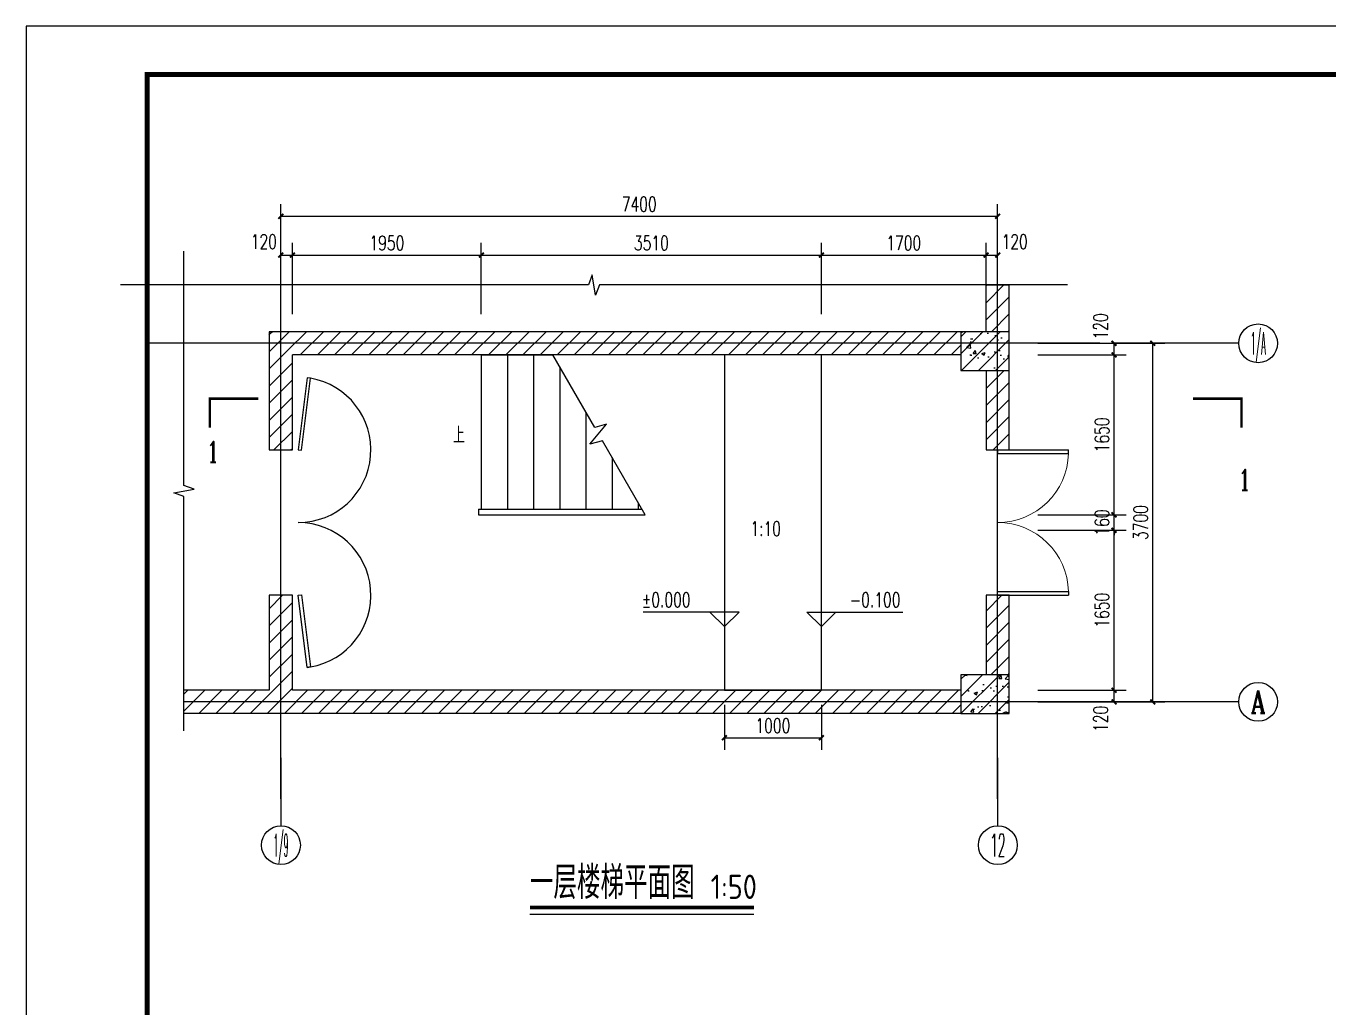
# Model space of a CAD drawing. Extents: x -522490 to 417652, y 450811 to 1108047.
# Drawn here: x 343352 to 356802, y 485198 to 495331 of the extents above; entities that cross this region are included whole.
import ezdxf
from ezdxf.enums import TextEntityAlignment as Align

# ---------------------------------------------------------------- set-up
doc = ezdxf.new("R2010")
doc.units = 0
doc.header["$LTSCALE"] = 1000
doc.header["$MEASUREMENT"] = 0
for name, color, linetype in [('AXIS', 3, 'Continuous'), ('AXIS_TEXT', 7, 'Continuous'), ('COLUMN', 9, 'Continuous'), ('DIM_ELEV', 3, 'Continuous'), ('DIM_SYMB', 3, 'Continuous'), ('DOTE', 1, 'Continuous'), ('PUB_DIM', 3, 'Continuous'), ('PUB_HATCH', 8, 'Continuous'), ('PUB_TEXT', 7, 'Continuous'), ('PUB_TITLE', 4, 'Continuous'), ('STAIR', 2, 'Continuous'), ('WALL', 9, 'Continuous'), ('WINDOW', 4, 'Continuous')]:
    doc.layers.add(name, color=color, linetype=linetype)
doc.styles.add('_TCH_AXIS', font='COMPLEX', dxfattribs={"bigfont": 'GBCBIG'})
doc.styles.add('_TCH_DIM', font='SIMPLEX', dxfattribs={"bigfont": 'GBCBIG'})
doc.styles.add('_TCH_DIM_T3', font='SIMPLEX', dxfattribs={"width": 0.705882, "bigfont": 'GBCBIG'})
doc.styles.add('_TCH_LABEL', font='COMPLEX', dxfattribs={"bigfont": 'GBCBIG'})
doc.styles.get("Standard").update_dxf_attribs({"font": 'gbenor.shx', "bigfont": 'gbcbig.shx'})
doc.dimstyles.new('_TCH_ARCH&&50', dxfattribs={"dimtxt": 148.75, "dimasz": 50, "dimexe": 125, "dimexo": 150, "dimgap": 50, "dimtad": 1, "dimdec": 0, "dimzin": 0, "dimdsep": 46, "dimtxsty": '_TCH_DIM_T3', "dimblk": 'ARCHTICK', "dimcen": 0.09, "dimclrt": 7, "dimazin": 2, "dimtfac": 1, "dimtdec": 0, "dimtix": 1, "dimtmove": 2, "dimatfit": 3, "dimfxl": 0, "dimtolj": 1, "dimtzin": 0, "dimarcsym": 0})
pattern_1 = [(45, (0, 89.76), (-88.388383, 88.388383), [])]
pattern_2 = [(45, (0, 0), (-88.388348, 88.388348), []), (50, (0, 0), (358.63009, -31.37607), [37.5, -412.5]), (355, (0, 0), (-69.37567, 376.09607), [30, -330]), (100.4514, (29.9, -2.6), (289.2547, 344.71977), [31.8701, -350.57106]), (46.1842, (0, 100), (533.62052, -82.7595), [56.25, -618.75]), (96.6356, (44.47, 93.1), (467.33135, 487.05894), [47.80514, -525.8565]), (351.1842, (0, 100), (467.33097, 487.0593), [45, -495]), (21, (50, 75), (298.45353, -201.30945), [37.5, -412.5]), (326, (50, 75), (121.65767, 362.57502), [30, -330]), (71.4514, (74.87, 58.22), (420.11131, 161.26525), [31.8701, -350.57106]), (37.5, (0, 0), (6.079928, 166.446927), [0, -326, 0, -335, 0, -331.25]), (7.5, (0, 0), (131.53477, 197.205856), [0, -191, 0, -318.5, 0, -126.25]), (327.5, (-111.5, 0), (266.911218, -11.277436), [0, -125, 0, -390, 0, -517.5]), (317.5, (-161.5, 0), (291.593085, 50.05249), [0, -162.5, 0, -259, 0, -367.5])]

# ---------------------------------------------------------------- blocks, each defined once
blk = doc.blocks.new('_ArchTick')
at = {"color": 0, "linetype": 'ByBlock', "const_width": 0.4}
blk.add_lwpolyline([(-0.5, -0.5), (0.5, 0.5)], dxfattribs=at)
blk = doc.blocks.new('*D119')
at = {"layer": 'Defpoints', "color": 0}
for p in [(350562, 488477), (351562, 488477), (351562, 487987)]:
    blk.add_point(p, dxfattribs=at)
at = {"layer": 'PUB_DIM', "color": 0, "lineweight": -2}
for p, q in [((350562, 488327), (350562, 487862)), ((351562, 488327), (351562, 487862)), ((350562, 487987), (351562, 487987))]:
    blk.add_line(p, q, dxfattribs=at)
at = {"layer": 'PUB_DIM', "color": 0, "lineweight": -2, "xscale": 50, "yscale": 50, "zscale": 50, "rotation": 180}
blk.add_blockref('_ArchTick', (350562, 487987), dxfattribs=at)
at = {"layer": 'PUB_DIM', "color": 0, "lineweight": -2, "xscale": 50, "yscale": 50, "zscale": 50}
blk.add_blockref('_ArchTick', (351562, 487987), dxfattribs=at)
at = {"layer": 'PUB_DIM', "color": 7, "insert": (351062, 488111), "char_height": 148.8, "attachment_point": 5, "style": '_TCH_DIM_T3'}
blk.add_mtext('\\A1;1000', dxfattribs=at)
blk = doc.blocks.new('*D177')
at = {"layer": 'Defpoints', "color": 0}
for p in [(346102, 492968), (345982, 492207), (346102, 492207)]:
    blk.add_point(p, dxfattribs=at)
at = {"layer": 'PUB_DIM', "color": 0, "lineweight": -2}
for p, q in [((345982, 492357), (345982, 493093)), ((346102, 492357), (346102, 493093)), ((345982, 492968), (346102, 492968))]:
    blk.add_line(p, q, dxfattribs=at)
at = {"layer": 'PUB_DIM', "color": 0, "lineweight": -2, "xscale": 50, "yscale": 50, "zscale": 50, "rotation": 180}
blk.add_blockref('_ArchTick', (345982, 492968), dxfattribs=at)
at = {"layer": 'PUB_DIM', "color": 0, "lineweight": -2, "xscale": 50, "yscale": 50, "zscale": 50}
blk.add_blockref('_ArchTick', (346102, 492968), dxfattribs=at)
at = {"layer": 'PUB_DIM', "color": 7, "insert": (345807, 493106), "char_height": 148.8, "attachment_point": 5, "style": '_TCH_DIM_T3'}
blk.add_mtext('\\A1;120', dxfattribs=at)
blk = doc.blocks.new('*D178')
at = {"layer": 'Defpoints', "color": 0}
for p in [(348052, 492968), (346102, 492207), (348052, 492207)]:
    blk.add_point(p, dxfattribs=at)
at = {"layer": 'PUB_DIM', "color": 0, "lineweight": -2}
for p, q in [((346102, 492357), (346102, 493093)), ((348052, 492357), (348052, 493093)), ((346102, 492968), (348052, 492968))]:
    blk.add_line(p, q, dxfattribs=at)
at = {"layer": 'PUB_DIM', "color": 0, "lineweight": -2, "xscale": 50, "yscale": 50, "zscale": 50, "rotation": 180}
blk.add_blockref('_ArchTick', (346102, 492968), dxfattribs=at)
at = {"layer": 'PUB_DIM', "color": 0, "lineweight": -2, "xscale": 50, "yscale": 50, "zscale": 50}
blk.add_blockref('_ArchTick', (348052, 492968), dxfattribs=at)
at = {"layer": 'PUB_DIM', "color": 7, "insert": (347077, 493093), "char_height": 148.8, "attachment_point": 5, "style": '_TCH_DIM_T3'}
blk.add_mtext('\\A1;1950', dxfattribs=at)
blk = doc.blocks.new('*D179')
at = {"layer": 'Defpoints', "color": 0}
for p in [(351562, 492968), (348052, 492207), (351562, 492207)]:
    blk.add_point(p, dxfattribs=at)
at = {"layer": 'PUB_DIM', "color": 0, "lineweight": -2}
for p, q in [((348052, 492357), (348052, 493093)), ((351562, 492357), (351562, 493093)), ((348052, 492968), (351562, 492968))]:
    blk.add_line(p, q, dxfattribs=at)
at = {"layer": 'PUB_DIM', "color": 0, "lineweight": -2, "xscale": 50, "yscale": 50, "zscale": 50, "rotation": 180}
blk.add_blockref('_ArchTick', (348052, 492968), dxfattribs=at)
at = {"layer": 'PUB_DIM', "color": 0, "lineweight": -2, "xscale": 50, "yscale": 50, "zscale": 50}
blk.add_blockref('_ArchTick', (351562, 492968), dxfattribs=at)
at = {"layer": 'PUB_DIM', "color": 7, "insert": (349807, 493093), "char_height": 148.8, "attachment_point": 5, "style": '_TCH_DIM_T3'}
blk.add_mtext('\\A1;3510', dxfattribs=at)
blk = doc.blocks.new('*D180')
at = {"layer": 'Defpoints', "color": 0}
for p in [(353262, 492968), (351562, 492207), (353262, 492207)]:
    blk.add_point(p, dxfattribs=at)
at = {"layer": 'PUB_DIM', "color": 0, "lineweight": -2}
for p, q in [((351562, 492357), (351562, 493093)), ((353262, 492357), (353262, 493093)), ((351562, 492968), (353262, 492968))]:
    blk.add_line(p, q, dxfattribs=at)
at = {"layer": 'PUB_DIM', "color": 0, "lineweight": -2, "xscale": 50, "yscale": 50, "zscale": 50, "rotation": 180}
blk.add_blockref('_ArchTick', (351562, 492968), dxfattribs=at)
at = {"layer": 'PUB_DIM', "color": 0, "lineweight": -2, "xscale": 50, "yscale": 50, "zscale": 50}
blk.add_blockref('_ArchTick', (353262, 492968), dxfattribs=at)
at = {"layer": 'PUB_DIM', "color": 7, "insert": (352412, 493093), "char_height": 148.8, "attachment_point": 5, "style": '_TCH_DIM_T3'}
blk.add_mtext('\\A1;1700', dxfattribs=at)
blk = doc.blocks.new('*D181')
at = {"layer": 'Defpoints', "color": 0}
for p in [(353382, 492968), (353262, 492207), (353382, 492207)]:
    blk.add_point(p, dxfattribs=at)
at = {"layer": 'PUB_DIM', "color": 0, "lineweight": -2}
for p, q in [((353262, 492357), (353262, 493093)), ((353382, 492357), (353382, 493093)), ((353262, 492968), (353382, 492968))]:
    blk.add_line(p, q, dxfattribs=at)
at = {"layer": 'PUB_DIM', "color": 0, "lineweight": -2, "xscale": 50, "yscale": 50, "zscale": 50, "rotation": 180}
blk.add_blockref('_ArchTick', (353262, 492968), dxfattribs=at)
at = {"layer": 'PUB_DIM', "color": 0, "lineweight": -2, "xscale": 50, "yscale": 50, "zscale": 50}
blk.add_blockref('_ArchTick', (353382, 492968), dxfattribs=at)
at = {"layer": 'PUB_DIM', "color": 7, "insert": (353557, 493106), "char_height": 148.8, "attachment_point": 5, "style": '_TCH_DIM_T3'}
blk.add_mtext('\\A1;120', dxfattribs=at)
blk = doc.blocks.new('*D182')
at = {"layer": 'Defpoints', "color": 0}
for p in [(353382, 493368), (345982, 492057), (353382, 492057)]:
    blk.add_point(p, dxfattribs=at)
at = {"layer": 'PUB_DIM', "color": 0, "lineweight": -2}
for p, q in [((345982, 492207), (345982, 493493)), ((353382, 492207), (353382, 493493)), ((345982, 493368), (353382, 493368))]:
    blk.add_line(p, q, dxfattribs=at)
at = {"layer": 'PUB_DIM', "color": 0, "lineweight": -2, "xscale": 50, "yscale": 50, "zscale": 50, "rotation": 180}
blk.add_blockref('_ArchTick', (345982, 493368), dxfattribs=at)
at = {"layer": 'PUB_DIM', "color": 0, "lineweight": -2, "xscale": 50, "yscale": 50, "zscale": 50}
blk.add_blockref('_ArchTick', (353382, 493368), dxfattribs=at)
at = {"layer": 'PUB_DIM', "color": 7, "insert": (349682, 493493), "char_height": 148.8, "attachment_point": 5, "style": '_TCH_DIM_T3'}
blk.add_mtext('\\A1;7400', dxfattribs=at)
blk = doc.blocks.new('*D183')
at = {"layer": 'Defpoints', "color": 0}
for p in [(353648, 488477), (354583, 488477), (353648, 488357)]:
    blk.add_point(p, dxfattribs=at)
at = {"layer": 'PUB_DIM', "color": 0, "lineweight": -2}
for p, q in [((353798, 488477), (354708, 488477)), ((354583, 488357), (354583, 488477)), ((353798, 488357), (354708, 488357))]:
    blk.add_line(p, q, dxfattribs=at)
at = {"layer": 'PUB_DIM', "color": 0, "lineweight": -2, "xscale": 50, "yscale": 50, "zscale": 50}
for p, rotation in [((354583, 488477), 90), ((354583, 488357), 270)]:
    blk.add_blockref('_ArchTick', p, dxfattribs=dict(at, rotation=rotation))
at = {"layer": 'PUB_DIM', "color": 7, "insert": (354445, 488182), "char_height": 148.8, "attachment_point": 5, "rotation": 90, "style": '_TCH_DIM_T3'}
blk.add_mtext('\\A1;120', dxfattribs=at)
blk = doc.blocks.new('*D184')
at = {"layer": 'Defpoints', "color": 0}
for p in [(353648, 490127), (354583, 490127), (353648, 488477)]:
    blk.add_point(p, dxfattribs=at)
at = {"layer": 'PUB_DIM', "color": 0, "lineweight": -2}
for p, q in [((353798, 490127), (354708, 490127)), ((354583, 488477), (354583, 490127)), ((353798, 488477), (354708, 488477))]:
    blk.add_line(p, q, dxfattribs=at)
at = {"layer": 'PUB_DIM', "color": 0, "lineweight": -2, "xscale": 50, "yscale": 50, "zscale": 50}
for p, rotation in [((354583, 490127), 90), ((354583, 488477), 270)]:
    blk.add_blockref('_ArchTick', p, dxfattribs=dict(at, rotation=rotation))
at = {"layer": 'PUB_DIM', "color": 7, "insert": (354458, 489302), "char_height": 148.8, "attachment_point": 5, "rotation": 90, "style": '_TCH_DIM_T3'}
blk.add_mtext('\\A1;1650', dxfattribs=at)
blk = doc.blocks.new('*D185')
at = {"layer": 'Defpoints', "color": 0}
for p in [(353648, 490287), (354583, 490287), (353648, 490127)]:
    blk.add_point(p, dxfattribs=at)
at = {"layer": 'PUB_DIM', "color": 0, "lineweight": -2}
for p, q in [((353798, 490287), (354708, 490287)), ((354583, 490287), (354583, 490337)), ((354583, 490127), (354583, 490287)), ((353798, 490127), (354708, 490127)), ((354583, 490127), (354583, 490077))]:
    blk.add_line(p, q, dxfattribs=at)
at = {"layer": 'PUB_DIM', "color": 0, "lineweight": -2, "xscale": 50, "yscale": 50, "zscale": 50}
for p, rotation in [((354583, 490287), 270), ((354583, 490127), 90)]:
    blk.add_blockref('_ArchTick', p, dxfattribs=dict(at, rotation=rotation))
at = {"layer": 'PUB_DIM', "color": 7, "insert": (354458, 490207), "char_height": 148.8, "attachment_point": 5, "rotation": 90, "style": '_TCH_DIM_T3'}
blk.add_mtext('\\A1;160', dxfattribs=at)
blk = doc.blocks.new('*D186')
at = {"layer": 'Defpoints', "color": 0}
for p in [(353648, 491937), (354583, 491937), (353648, 490287)]:
    blk.add_point(p, dxfattribs=at)
at = {"layer": 'PUB_DIM', "color": 0, "lineweight": -2}
for p, q in [((353798, 491937), (354708, 491937)), ((354583, 490287), (354583, 491937)), ((353798, 490287), (354708, 490287))]:
    blk.add_line(p, q, dxfattribs=at)
at = {"layer": 'PUB_DIM', "color": 0, "lineweight": -2, "xscale": 50, "yscale": 50, "zscale": 50}
for p, rotation in [((354583, 491937), 90), ((354583, 490287), 270)]:
    blk.add_blockref('_ArchTick', p, dxfattribs=dict(at, rotation=rotation))
at = {"layer": 'PUB_DIM', "color": 7, "insert": (354458, 491112), "char_height": 148.8, "attachment_point": 5, "rotation": 90, "style": '_TCH_DIM_T3'}
blk.add_mtext('\\A1;1650', dxfattribs=at)
blk = doc.blocks.new('*D187')
at = {"layer": 'Defpoints', "color": 0}
for p in [(353648, 492057), (354583, 492057), (353648, 491937)]:
    blk.add_point(p, dxfattribs=at)
at = {"layer": 'PUB_DIM', "color": 0, "lineweight": -2}
for p, q in [((353798, 492057), (354708, 492057)), ((354583, 491937), (354583, 492057)), ((353798, 491937), (354708, 491937))]:
    blk.add_line(p, q, dxfattribs=at)
at = {"layer": 'PUB_DIM', "color": 0, "lineweight": -2, "xscale": 50, "yscale": 50, "zscale": 50}
for p, rotation in [((354583, 492057), 90), ((354583, 491937), 270)]:
    blk.add_blockref('_ArchTick', p, dxfattribs=dict(at, rotation=rotation))
at = {"layer": 'PUB_DIM', "color": 7, "insert": (354445, 492232), "char_height": 148.8, "attachment_point": 5, "rotation": 90, "style": '_TCH_DIM_T3'}
blk.add_mtext('\\A1;120', dxfattribs=at)
blk = doc.blocks.new('*D188')
at = {"layer": 'Defpoints', "color": 0}
for p in [(354048, 492057), (354983, 492057), (354048, 488357)]:
    blk.add_point(p, dxfattribs=at)
at = {"layer": 'PUB_DIM', "color": 0, "lineweight": -2}
for p, q in [((354198, 492057), (355108, 492057)), ((354983, 488357), (354983, 492057)), ((354198, 488357), (355108, 488357))]:
    blk.add_line(p, q, dxfattribs=at)
at = {"layer": 'PUB_DIM', "color": 0, "lineweight": -2, "xscale": 50, "yscale": 50, "zscale": 50}
for p, rotation in [((354983, 492057), 90), ((354983, 488357), 270)]:
    blk.add_blockref('_ArchTick', p, dxfattribs=dict(at, rotation=rotation))
at = {"layer": 'PUB_DIM', "color": 7, "insert": (354858, 490207), "char_height": 148.8, "attachment_point": 5, "rotation": 90, "style": '_TCH_DIM_T3'}
blk.add_mtext('\\A1;3700', dxfattribs=at)
blk = doc.blocks.new('$DorLib2D$00000021')
for p, q in [((-0.993, 0.2034), (-0.9962, 0.1813)), ((-0.9962, 0.1813), (-0.5, 0.12)), ((-0.4973, 0.1422), (-0.993, 0.2034)), ((0.4973, 0.1422), (0.993, 0.2034)), ((0.9962, 0.1813), (0.5, 0.12)), ((0.993, 0.2034), (0.9962, 0.1813)), ((-0.5, 0.12), (-0.4973, 0.1422)), ((0.5, 0.12), (0.4973, 0.1422))]:
    blk.add_line(p, q)
blk.add_lwpolyline([(0.9962, 0.1813), (0.9935, 0.2034), (0.993, 0.2034)])
for centre, start, end in [((-0.5, 0.12), 0, 170.39976), ((0.5, 0.12), 9.60024, 180)]:
    blk.add_arc(centre, 0.5, start, end)
blk = doc.blocks.new('$DorLib2D$00000002')
for p, q in [((-0.5, 0), (-0.5, 0.4875)), ((-0.475, 0.4875), (-0.5, 0.4875)), ((-0.475, 0), (-0.475, 0.4875)), ((0.475, 0), (0.475, 0.4875)), ((0.475, 0.4875), (0.5, 0.4875)), ((0.5, 0), (0.5, 0.4875)), ((-0.5, 0), (-0.475, 0)), ((0.5, 0), (0.475, 0))]:
    blk.add_line(p, q)
at = {"lineweight": 13}
for centre, start, end in [((-0.4875, 0), 0, 88.53072), ((0.4875, 0), 91.46928, 180)]:
    blk.add_arc(centre, 0.4875, start, end, dxfattribs=at)

msp = doc.modelspace()

# ---------------------------------------------------------------- hatches: boundary and pattern name
at = {"layer": 'PUB_HATCH'}
h = msp.add_hatch(dxfattribs=at)
h.set_pattern_fill('普通砖', color=256, scale=50, style=0)
h.set_pattern_definition(pattern_1)
h.paths.add_polyline_path([(353261.9, 492177), (353501.9, 492177), (353501.9, 492660.2), (353261.9, 492660.2)])
h = msp.add_hatch(dxfattribs=at)
h.set_pattern_fill('普通砖', color=256, scale=50, style=0)
h.set_pattern_definition(pattern_1)
h.paths.add_polyline_path([(353001.9, 491937), (353001.9, 492177), (345861.9, 492177), (346101.9, 491937)])
h = msp.add_hatch(dxfattribs=at)
h.set_pattern_fill('普通砖', color=256, scale=50, style=0)
h.set_pattern_definition(pattern_1)
h.paths.add_polyline_path([(345861.9, 492177), (345861.9, 490957), (346101.9, 490957), (346101.9, 491937)])
h = msp.add_hatch(dxfattribs=at)
h.set_pattern_fill('钢筋混凝土', color=256, scale=50, style=0)
h.set_pattern_definition(pattern_2)
h.paths.add_polyline_path([(353001.9, 491777), (353501.9, 491777), (353501.9, 492177), (353001.9, 492177)])
h = msp.add_hatch(dxfattribs=at)
h.set_pattern_fill('普通砖', color=256, scale=50, style=0)
h.set_pattern_definition(pattern_1)
h.paths.add_polyline_path([(353501.9, 491777), (353261.9, 491777), (353261.9, 490957), (353501.9, 490957)])
h = msp.add_hatch(dxfattribs=at)
h.set_pattern_fill('普通砖', color=256, scale=50, style=0)
h.set_pattern_definition(pattern_1)
h.paths.add_polyline_path([(346101.9, 488477), (346101.9, 489457), (345861.9, 489457), (345861.9, 488477), (345981.9, 488397)])
h = msp.add_hatch(dxfattribs=at)
h.set_pattern_fill('普通砖', color=256, scale=50, style=0)
h.set_pattern_definition(pattern_1)
h.paths.add_polyline_path([(353261.9, 488637), (353501.9, 488637), (353501.9, 489457), (353261.9, 489457)])
h = msp.add_hatch(dxfattribs=at)
h.set_pattern_fill('钢筋混凝土', color=256, scale=50, style=0)
h.set_pattern_definition(pattern_2)
h.paths.add_polyline_path([(353001.9, 488237), (353501.9, 488237), (353501.9, 488637), (353001.9, 488637)])
h = msp.add_hatch(dxfattribs=at)
h.set_pattern_fill('普通砖', color=256, scale=50, style=0)
h.set_pattern_definition(pattern_1)
h.paths.add_polyline_path([(345981.9, 488397), (345861.9, 488477), (344981.9, 488477), (344981.9, 488237), (345981.9, 488237)])
h = msp.add_hatch(dxfattribs=at)
h.set_pattern_fill('普通砖', color=256, scale=50, style=0)
h.set_pattern_definition(pattern_1)
h.paths.add_polyline_path([(353001.9, 488237), (353001.9, 488477), (346101.9, 488477), (345981.9, 488397), (345981.9, 488237)])

# ---------------------------------------------------------------- linework, layer by layer
msp.add_lwpolyline([(350561.9, 488477), (351561.9, 488477), (351561.9, 491937), (350561.9, 491937)], close=True)
at = {"layer": 'AXIS'}
for p, q in [((355870.8, 492057), (354582.6, 492057)), ((355870.8, 488357), (354582.6, 488357)), ((345981.9, 487778), (345981.9, 487078)), ((353381.9, 487778), (353381.9, 487078))]:
    msp.add_line(p, q, dxfattribs=at)
for centre in [(356070.8, 492057), (356070.8, 488357), (345983.9, 486878), (353383.9, 486878)]:
    msp.add_circle(centre, 200, dxfattribs=at)
at = {"layer": 'COLUMN', "color": 5}
for p, q in [((353501.9, 492177), (353001.9, 492177)), ((353001.9, 492177), (353001.9, 491777)), ((353501.9, 491777), (353501.9, 492177)), ((353001.9, 491777), (353501.9, 491777)), ((353501.9, 488637), (353001.9, 488637)), ((353001.9, 488637), (353001.9, 488237)), ((353501.9, 488237), (353501.9, 488637)), ((353001.9, 488237), (353501.9, 488237))]:
    msp.add_line(p, q, dxfattribs=at)
at = {"layer": 'DIM_ELEV'}
for p, q in [((350711.9, 489282.9), (349722.4, 489282.9)), ((350561.9, 489132.9), (350411.9, 489282.9)), ((350561.9, 489132.9), (350711.9, 489282.9)), ((351561.9, 489132.9), (351411.9, 489282.9)), ((351411.9, 489282.9), (352401.4, 489282.9)), ((351561.9, 489132.9), (351711.9, 489282.9))]:
    msp.add_line(p, q, dxfattribs=at)
at = {"layer": 'DIM_SYMB'}
for points in [[(344981.9, 488057), (344981.9, 490476.9), (344876.9, 490515.1), (345086.9, 490552.1), (344981.9, 490589.4), (344981.9, 493009.2)], [(354101.9, 492660.2), (349270.5, 492660.2), (349232.3, 492555.2), (349195.2, 492765.2), (349158, 492660.2), (344326.6, 492660.2)], [(348552.8, 486164.5), (350865.8, 486164.5)]]:
    msp.add_lwpolyline(points, dxfattribs=at)
for points, const_width in [([(345248.8, 491186), (345248.8, 491486), (345748.8, 491486)], 25), ([(355398.4, 491486), (355898.4, 491486), (355898.4, 491186)], 25), ([(348552.8, 486234.5), (350865.8, 486234.5)], 35)]:
    msp.add_lwpolyline(points, dxfattribs=dict(at, const_width=const_width))
for points in [[(347916.9, 491112, 0, 0, 0), (348981.9, 491112, 40, 0, 0), (349131.9, 491112, 0, 0, 0)], [(350517.5, 490017.5, 0, 0, 0), (351297.8, 490017.5, 40, 0, 0), (351447.8, 490017.5, 0, 0, 0)]]:
    msp.add_lwpolyline(points, format="xyseb", dxfattribs=at)
at = {"layer": 'DOTE'}
for p, q in [((345981.9, 487357), (345981.9, 493057)), ((353381.9, 487357), (353381.9, 493057)), ((354436.6, 492057), (344602.5, 492057)), ((354789.3, 488357), (344981.9, 488357))]:
    msp.add_line(p, q, dxfattribs=at)
at = {"layer": 'PUB_TITLE'}
msp.add_lwpolyline([(343352.5, 474331.1), (387902.5, 474331.1), (387902.5, 495331.1), (343352.5, 495331.1)], close=True, dxfattribs=at)
at = {"layer": 'PUB_TITLE', "const_width": 50}
msp.add_lwpolyline([(344602.5, 474831.1), (387402.5, 474831.1), (387402.5, 494831.1), (344602.5, 494831.1)], close=True, dxfattribs=at)
at = {"layer": 'STAIR'}
for p, q in [((348051.9, 491937), (348790.6, 491937)), ((348051.9, 491937), (348051.9, 490347)), ((348321.9, 491937), (348321.9, 490347)), ((348591.9, 491937), (348591.9, 490347)), ((349222, 491189.8), (348790.6, 491937)), ((348861.9, 491813.5), (348861.9, 490347)), ((349131.9, 491345.9), (349131.9, 490347)), ((349171.4, 491016.6), (349344.3, 491222.6)), ((349344.3, 491222.6), (349222, 491189.8)), ((349301.8, 491051.5), (349171.4, 491016.6)), ((349743.2, 490287), (349301.8, 491051.5)), ((349401.9, 490878.2), (349401.9, 490347)), ((349671.9, 490410.6), (349671.9, 490347)), ((348021.9, 490347), (349708.6, 490347)), ((348021.9, 490347), (348021.9, 490287)), ((348021.9, 490287), (349743.2, 490287)), ((348051.9, 490287), (349743.2, 490287))]:
    msp.add_line(p, q, dxfattribs=at)
at = {"layer": 'WALL', "color": 5}
for p, q in [((353261.9, 492177), (353261.9, 492660.2)), ((353261.9, 492660.2), (353501.9, 492660.2)), ((353501.9, 492177), (353501.9, 492660.2)), ((353001.9, 492177), (345861.9, 492177)), ((345861.9, 492177), (345861.9, 490957)), ((353001.9, 491937), (346101.9, 491937)), ((346101.9, 490957), (346101.9, 491937)), ((353261.9, 491777), (353261.9, 490957)), ((353501.9, 490957), (353501.9, 491777)), ((345861.9, 490957), (346101.9, 490957)), ((353261.9, 490957), (353501.9, 490957)), ((346101.9, 489457), (345861.9, 489457)), ((345861.9, 489457), (345861.9, 488477)), ((346101.9, 488477), (346101.9, 489457)), ((353501.9, 489457), (353261.9, 489457)), ((353261.9, 489457), (353261.9, 488637)), ((353501.9, 488637), (353501.9, 489457)), ((345861.9, 488477), (344981.9, 488477)), ((344981.9, 488237), (344981.9, 488477)), ((353001.9, 488477), (346101.9, 488477)), ((345981.9, 488237), (344981.9, 488237)), ((353001.9, 488237), (345981.9, 488237))]:
    msp.add_line(p, q, dxfattribs=at)

# ---------------------------------------------------------------- block references
at = {"layer": 'WINDOW', "xscale": 1500, "zscale": 1500}
for name, p, yscale, rotation in [('$DorLib2D$00000021', (345981.9, 490207), 1500, 270), ('$DorLib2D$00000002', (353381.9, 490207), -1500, 90)]:
    msp.add_blockref(name, p, dxfattribs=dict(at, yscale=yscale, rotation=rotation))

# ---------------------------------------------------------------- texts
at = {"layer": 'AXIS_TEXT', "style": '_TCH_AXIS'}
for s, height, width, p, p2 in [('1/A', 232.97, 0.254545, (355993.1, 491940.6), (356148.5, 491940.6)), ('A', 233, 0.777778, (355993.1, 488240.6), (356148.5, 488240.6)), ('1/9', 232.97, 0.27451, (345906.2, 486761.5), (346061.5, 486761.5)), ('12', 232.97, 0.482759, (353306.2, 486761.5), (353461.5, 486761.5))]:
    msp.add_text(s, height=height, dxfattribs=dict(at, width=width)).set_placement(p, p2, align=Align.FIT)
at = {"layer": 'PUB_TEXT', "style": '_TCH_DIM'}
msp.add_text('上', height=168.8, dxfattribs=at).set_placement((347760.2, 491024.5))
at = {"layer": 'PUB_TEXT', "width": 0.705882}
for s, height, style, p in [('1', 212.5, '_TCH_LABEL', (345216.7, 490829.7)), ('1', 212.5, '_TCH_LABEL', (355866.2, 490542.8)), ('1:10', 148.75, '_TCH_DIM', (350830.1, 490070)), ('%%P0.000', 148.75, '_TCH_DIM', (349707.4, 489335.4)), ('-0.100', 148.75, '_TCH_DIM', (351856.4, 489335.4))]:
    msp.add_text(s, height=height, dxfattribs=dict(at, style=style)).set_placement(p)
at = {"layer": 'PUB_TEXT'}
for s, height, p in [('一层楼梯平面图', 337.59, (348552.8, 486323.1)), ('1:50', 250, (350419.8, 486323.1))]:
    msp.add_text(s, height=height, dxfattribs=at).set_placement(p)

# ---------------------------------------------------------------- dimensions: what is measured, and where the dimension line sits
at = {"layer": 'PUB_DIM'}
for p1, p2, distance, picture, middle in [((345981.9, 492057), (353381.9, 492057), 1311.1, '*D182', (349681.9, 493492.5)), ((346101.9, 492207), (348051.9, 492207), 761.1, '*D178', (347076.9, 493092.5)), ((348051.9, 492207), (351561.9, 492207), 761.1, '*D179', (349806.9, 493092.5)), ((351561.9, 492207), (353261.9, 492207), 761.1, '*D180', (352411.9, 493092.5)), ((354048.2, 488357), (354048.2, 492057), -934.4, '*D188', (354858.2, 490207)), ((353648.2, 490287), (353648.2, 491937), -934.4, '*D186', (354458.2, 491112)), ((353648.2, 490127), (353648.2, 490287), -934.4, '*D185', (354458.2, 490207)), ((353648.2, 488477), (353648.2, 490127), -934.4, '*D184', (354458.2, 489302)), ((350561.9, 488477), (351561.9, 488477), -490.3, '*D119', (351061.9, 488111.1))]:
    dim = msp.add_aligned_dim(p1=p1, p2=p2, distance=distance, dimstyle='_TCH_ARCH&&50', dxfattribs=at)
    dim.commit()
    dim.dimension.update_dxf_attribs({"geometry": picture, "text_midpoint": middle})
for base, p1, p2, angle, picture, middle in [((346101.9, 492968.2), (345981.9, 492207), (346101.9, 492207), 0, '*D177', (345806.9, 493105.7)), ((353381.9, 492968.2), (353261.9, 492207), (353381.9, 492207), 0, '*D181', (353556.9, 493105.7)), ((354582.6, 492057), (353648.2, 491937), (353648.2, 492057), 90, '*D187', (354445.1, 492232)), ((354582.6, 488477), (353648.2, 488357), (353648.2, 488477), 90, '*D183', (354445.1, 488182))]:
    dim = msp.add_linear_dim(base=base, p1=p1, p2=p2, angle=angle, dimstyle='_TCH_ARCH&&50', dxfattribs=at)
    dim.commit()
    dim.dimension.update_dxf_attribs({"geometry": picture, "text_midpoint": middle, "dimtype": 129})

doc.saveas('drawing.dxf')
